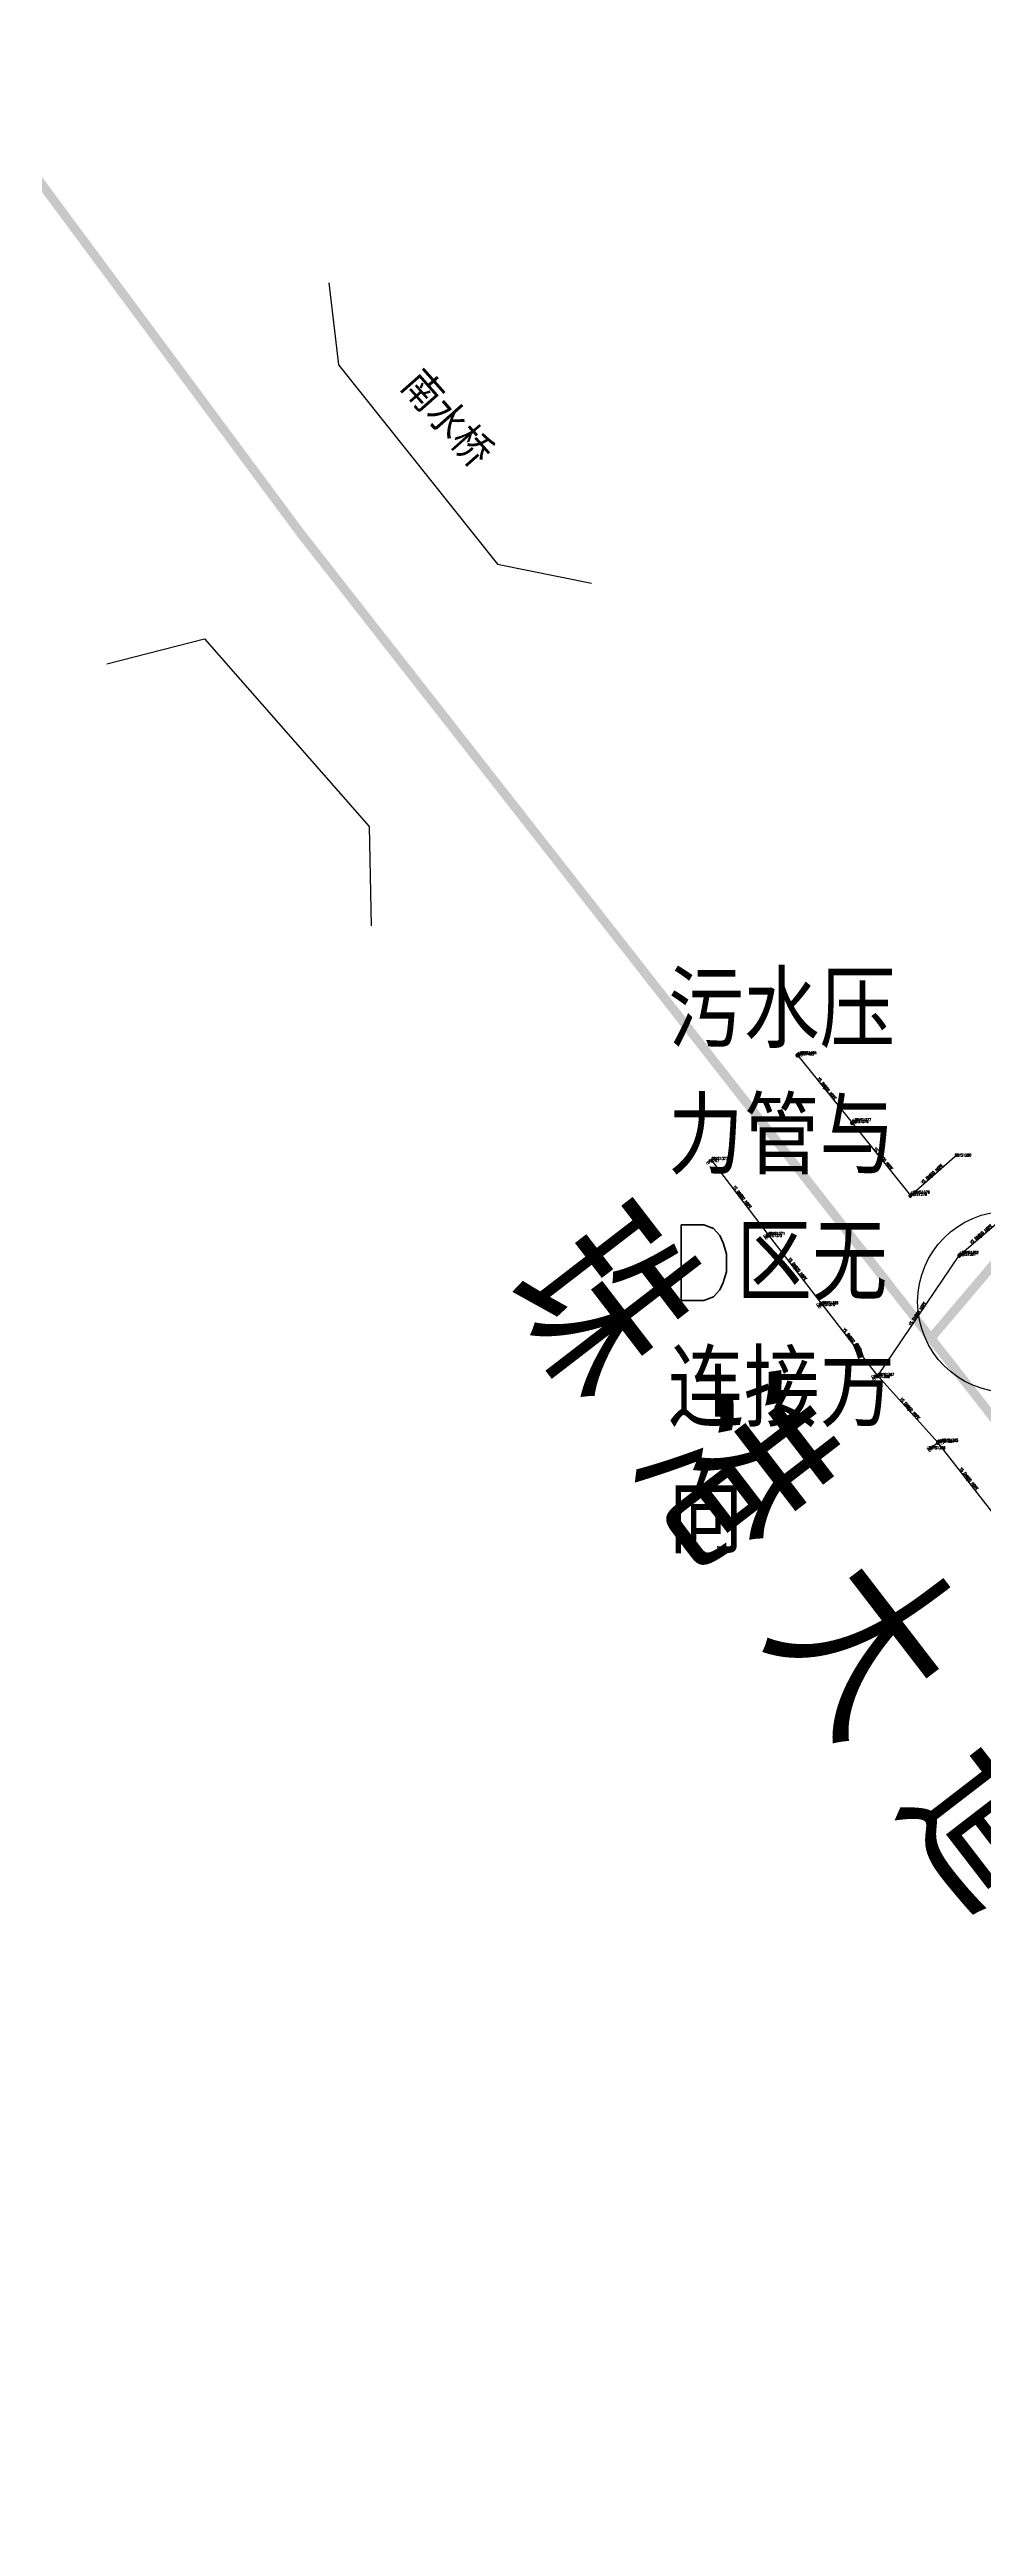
# Model space of a CAD drawing. Extents: x 78813 to 99477, y 2421021 to 2448125.
# Drawn here: x 81722 to 82031, y 2434216 to 2435037 of the extents above; entities that cross this region are included whole.
import ezdxf
from ezdxf.enums import TextEntityAlignment as Align

# ---------------------------------------------------------------- set-up
doc = ezdxf.new("R2010")
doc.units = 0
doc.set_wipeout_variables(frame=1)
doc.layers.get('0').update_dxf_attribs({"linetype": 'CONTINUOUS'})
for name, color, linetype in [('DX_YS', 42, 'CONTINUOUS'), ('道路', 5, 'CONTINUOUS'), ('遗留问题', 7, 'CONTINUOUS')]:
    doc.layers.add(name, color=color, linetype=linetype)
for name, color, linetype, true_color in [('WS断线', 7, 'CONTINUOUS', 0xcc9900), ('YSANNEXE', 7, 'CONTINUOUS', 0xcc9900), ('YSLINE', 7, 'CONTINUOUS', 0xcc9900)]:
    doc.layers.add(name, color=color, linetype=linetype, true_color=true_color)
doc.layers.add('道路名称', color=7, linetype='CONTINUOUS', lineweight=0)
doc.styles.add('CcNameZT', font='txt.SHX', dxfattribs={"width": 0.8, "bigfont": 'HZTXT.SHX'})
doc.styles.get("Standard").update_dxf_attribs({"font": 'txt.shx', "bigfont": 'hztxt.shx'})
doc.styles.add('宋体0.7', font='', dxfattribs={"width": 0.7})
doc.styles.add('黑体', font='')
doc.styles.get('宋体0.7').set_extended_font_data('SimSun')
doc.styles.get('黑体').set_extended_font_data('SimHei')

# ---------------------------------------------------------------- blocks, each defined once
blk = doc.blocks.new('PS雨水井')
blk.add_lwpolyline([(1, 0), (1, 0.1), (1, 0.1), (1, 0.2), (1, 0.3), (0.9, 0.3), (0.9, 0.4), (0.9, 0.5), (0.8, 0.5), (0.8, 0.6), (0.8, 0.6), (0.7, 0.7), (0.7, 0.7), (0.6, 0.8), (0.6, 0.8), (0.5, 0.9), (0.4, 0.9), (0.4, 0.9), (0.3, 1), (0.2, 1), (0.2, 1), (0.1, 1), (0, 1), (0, 1), (-0.1, 1), (-0.2, 1), (-0.2, 1), (-0.3, 1), (-0.4, 0.9), (-0.4, 0.9), (-0.5, 0.9), (-0.6, 0.8), (-0.6, 0.8), (-0.7, 0.7), (-0.7, 0.7), (-0.8, 0.6), (-0.8, 0.6), (-0.8, 0.5), (-0.9, 0.5), (-0.9, 0.4), (-0.9, 0.3), (-1, 0.3), (-1, 0.2), (-1, 0.1), (-1, 0.1), (-1, 0), (-1, -0.1), (-1, -0.1), (-1, -0.2), (-1, -0.3), (-0.9, -0.3), (-0.9, -0.4), (-0.9, -0.5), (-0.8, -0.5), (-0.8, -0.6), (-0.8, -0.6), (-0.7, -0.7), (-0.7, -0.7), (-0.6, -0.8), (-0.6, -0.8), (-0.5, -0.9), (-0.4, -0.9), (-0.4, -0.9), (-0.3, -1), (-0.2, -1), (-0.2, -1), (-0.1, -1), (0, -1), (0, -1), (0.1, -1), (0.2, -1), (0.2, -1), (0.3, -1), (0.4, -0.9), (0.4, -0.9), (0.5, -0.9), (0.6, -0.8), (0.6, -0.8), (0.7, -0.7), (0.7, -0.7), (0.8, -0.6), (0.8, -0.6), (0.8, -0.5), (0.9, -0.5), (0.9, -0.4), (0.9, -0.3), (1, -0.3), (1, -0.2), (1, -0.1), (1, 0)], close=True)
blk.add_wipeout([(1, 0), (1, 0.1), (1, 0.1), (1, 0.2), (1, 0.3), (0.9, 0.3), (0.9, 0.4), (0.9, 0.5), (0.8, 0.5), (0.8, 0.6), (0.8, 0.6), (0.7, 0.7), (0.7, 0.7), (0.6, 0.8), (0.6, 0.8), (0.5, 0.9), (0.4, 0.9), (0.4, 0.9), (0.3, 1), (0.2, 1), (0.2, 1), (0.1, 1), (0, 1), (0, 1), (-0.1, 1), (-0.2, 1), (-0.2, 1), (-0.3, 1), (-0.4, 0.9), (-0.4, 0.9), (-0.5, 0.9), (-0.6, 0.8), (-0.6, 0.8), (-0.7, 0.7), (-0.7, 0.7), (-0.8, 0.6), (-0.8, 0.6), (-0.8, 0.5), (-0.9, 0.5), (-0.9, 0.4), (-0.9, 0.3), (-1, 0.3), (-1, 0.2), (-1, 0.1), (-1, 0.1), (-1, 0), (-1, -0.1), (-1, -0.1), (-1, -0.2), (-1, -0.3), (-0.9, -0.3), (-0.9, -0.4), (-0.9, -0.5), (-0.8, -0.5), (-0.8, -0.6), (-0.8, -0.6), (-0.7, -0.7), (-0.7, -0.7), (-0.6, -0.8), (-0.6, -0.8), (-0.5, -0.9), (-0.4, -0.9), (-0.4, -0.9), (-0.3, -1), (-0.2, -1), (-0.2, -1), (-0.1, -1), (0, -1), (0, -1), (0.1, -1), (0.2, -1), (0.2, -1), (0.3, -1), (0.4, -0.9), (0.4, -0.9), (0.5, -0.9), (0.6, -0.8), (0.6, -0.8), (0.7, -0.7), (0.7, -0.7), (0.8, -0.6), (0.8, -0.6), (0.8, -0.5), (0.9, -0.5), (0.9, -0.4), (0.9, -0.3), (1, -0.3), (1, -0.2), (1, -0.1)])
for p, q in [((-1, 0), (0, 0)), ((-0.9, 0.5), (0, 0.5)), ((0, 1), (0, 0)), ((0, 0.5), (0.9, 0.5)), ((0, 0), (0, -1)), ((0, 0), (1, 0)), ((-0.9, -0.5), (0, -0.5)), ((0, -0.5), (0.9, -0.5))]:
    blk.add_line(p, q)
blk = doc.blocks.new('PS管线点')
blk.add_wipeout([(0.5, 0), (0.5, 0), (0.5, 0.1), (0.5, 0.1), (0.5, 0.1), (0.5, 0.2), (0.5, 0.2), (0.4, 0.2), (0.4, 0.3), (0.4, 0.3), (0.4, 0.3), (0.4, 0.3), (0.3, 0.4), (0.3, 0.4), (0.3, 0.4), (0.2, 0.4), (0.2, 0.4), (0.2, 0.5), (0.2, 0.5), (0.1, 0.5), (0.1, 0.5), (0.1, 0.5), (0, 0.5), (0, 0.5), (-0.1, 0.5), (-0.1, 0.5), (-0.1, 0.5), (-0.2, 0.5), (-0.2, 0.5), (-0.2, 0.4), (-0.3, 0.4), (-0.3, 0.4), (-0.3, 0.4), (-0.3, 0.4), (-0.4, 0.3), (-0.4, 0.3), (-0.4, 0.3), (-0.4, 0.3), (-0.4, 0.2), (-0.5, 0.2), (-0.5, 0.2), (-0.5, 0.1), (-0.5, 0.1), (-0.5, 0.1), (-0.5, 0), (-0.5, 0), (-0.5, 0), (-0.5, -0.1), (-0.5, -0.1), (-0.5, -0.1), (-0.5, -0.2), (-0.5, -0.2), (-0.4, -0.2), (-0.4, -0.3), (-0.4, -0.3), (-0.4, -0.3), (-0.4, -0.3), (-0.3, -0.4), (-0.3, -0.4), (-0.3, -0.4), (-0.3, -0.4), (-0.2, -0.4), (-0.2, -0.5), (-0.2, -0.5), (-0.1, -0.5), (-0.1, -0.5), (-0.1, -0.5), (0, -0.5), (0, -0.5), (0.1, -0.5), (0.1, -0.5), (0.1, -0.5), (0.2, -0.5), (0.2, -0.5), (0.2, -0.4), (0.2, -0.4), (0.3, -0.4), (0.3, -0.4), (0.3, -0.4), (0.4, -0.3), (0.4, -0.3), (0.4, -0.3), (0.4, -0.3), (0.4, -0.2), (0.5, -0.2), (0.5, -0.2), (0.5, -0.1), (0.5, -0.1), (0.5, -0.1)])
blk.add_lwpolyline([(0.5, 0), (0.5, 0), (0.5, 0.1), (0.5, 0.1), (0.5, 0.1), (0.5, 0.2), (0.5, 0.2), (0.4, 0.2), (0.4, 0.3), (0.4, 0.3), (0.4, 0.3), (0.4, 0.3), (0.3, 0.4), (0.3, 0.4), (0.3, 0.4), (0.2, 0.4), (0.2, 0.4), (0.2, 0.5), (0.2, 0.5), (0.1, 0.5), (0.1, 0.5), (0.1, 0.5), (0, 0.5), (0, 0.5), (-0.1, 0.5), (-0.1, 0.5), (-0.1, 0.5), (-0.2, 0.5), (-0.2, 0.5), (-0.2, 0.4), (-0.3, 0.4), (-0.3, 0.4), (-0.3, 0.4), (-0.3, 0.4), (-0.4, 0.3), (-0.4, 0.3), (-0.4, 0.3), (-0.4, 0.3), (-0.4, 0.2), (-0.5, 0.2), (-0.5, 0.2), (-0.5, 0.1), (-0.5, 0.1), (-0.5, 0.1), (-0.5, 0), (-0.5, 0), (-0.5, 0), (-0.5, -0.1), (-0.5, -0.1), (-0.5, -0.1), (-0.5, -0.2), (-0.5, -0.2), (-0.4, -0.2), (-0.4, -0.3), (-0.4, -0.3), (-0.4, -0.3), (-0.4, -0.3), (-0.3, -0.4), (-0.3, -0.4), (-0.3, -0.4), (-0.3, -0.4), (-0.2, -0.4), (-0.2, -0.5), (-0.2, -0.5), (-0.1, -0.5), (-0.1, -0.5), (-0.1, -0.5), (0, -0.5), (0, -0.5), (0.1, -0.5), (0.1, -0.5), (0.1, -0.5), (0.2, -0.5), (0.2, -0.5), (0.2, -0.4), (0.2, -0.4), (0.3, -0.4), (0.3, -0.4), (0.3, -0.4), (0.4, -0.3), (0.4, -0.3), (0.4, -0.3), (0.4, -0.3), (0.4, -0.2), (0.5, -0.2), (0.5, -0.2), (0.5, -0.1), (0.5, -0.1), (0.5, -0.1), (0.5, 0)], close=True)
blk = doc.blocks.new('PS出水口')
for points in [[(0, 0), (2, 0)], [(1.1, -0.9), (2, 0), (1.1, 0.9)]]:
    blk.add_lwpolyline(points)
blk = doc.blocks.new('PS雨篦')
blk.add_lwpolyline([(-1.5, 0.5), (0, 0.5), (1.5, 0.5), (1.5, -0.5), (0, -0.5), (-1.5, -0.5)], close=True)
blk.add_wipeout([(-1.5, 0.5), (0, 0.5), (1.5, 0.5), (1.5, -0.5), (0, -0.5), (-1.5, -0.5)])
for p, q in [((-0.5, -0.5), (-0.5, 0.5)), ((0.5, -0.5), (0.5, 0.5))]:
    blk.add_line(p, q)
blk = doc.blocks.new('测量点')
h = blk.add_hatch(color=256)
edge = h.paths.add_edge_path()
edge.add_arc((0, 0), 0.5, 0, 360)
blk.add_circle((0, 0), 0.5)
blk = doc.blocks.new('LX')
for p, q in [((-0.866, 0.5), (0, 0)), ((0, 0), (-0.866, -0.5))]:
    blk.add_line(p, q)

msp = doc.modelspace()

# ---------------------------------------------------------------- linework, layer by layer
at = {"color": 1, "linetype": 'Continuous', "flags": 128}
for points in [[(81814.47, 2434959.26), (81817.65, 2434931.98), (81870.36, 2434865.99), (81901.49, 2434859.64)], [(81740.79, 2434833), (81773.18, 2434841.24), (81827.81, 2434779.06), (81828.44, 2434746.07)]]:
    msp.add_lwpolyline(points, dxfattribs=at)
at = {"layer": 'YSLINE'}
for p, q in [((81970.75, 2434703.63), (81969.79, 2434703.21)), ((81969.79, 2434703.21), (81987.88, 2434680.83)), ((81988.83, 2434681.39), (81987.88, 2434680.83)), ((81987.88, 2434680.83), (82007.25, 2434656.73)), ((81940.37, 2434667.79), (81941.32, 2434668.52)), ((81960.23, 2434643.7), (81941.32, 2434668.52)), ((82007.25, 2434656.73), (82021.96, 2434669.69)), ((82008.27, 2434657.4), (82007.25, 2434656.73)), ((82023.46, 2434636.86), (82038.21, 2434649.58)), ((81959.33, 2434643.01), (81960.23, 2434643.7)), ((81977.95, 2434620.77), (81960.23, 2434643.7)), ((81996.45, 2434596.96), (82023.46, 2434636.86)), ((82024.43, 2434637.46), (82023.46, 2434636.86)), ((81976.83, 2434620.19), (81977.95, 2434620.77)), ((81996.45, 2434596.96), (81977.95, 2434620.77)), ((81995, 2434596.35), (81996.45, 2434596.96)), ((82016.34, 2434574.9), (81996.45, 2434596.96)), ((82013.4, 2434572.72), (82016.34, 2434574.9)), ((82017.67, 2434575.16), (82016.34, 2434574.9)), ((82035.5, 2434550.54), (82016.34, 2434574.9))]:
    msp.add_line(p, q, dxfattribs=at)

# ---------------------------------------------------------------- block references
at = {"layer": 'DX_YS', "xscale": 0.4999999998468121, "yscale": 0.5, "zscale": 0.5, "rotation": 41.38138680386249}
msp.add_blockref('PS出水口', (82021.96, 2434669.69, 1.61), dxfattribs=at)
at = {"layer": 'YSANNEXE'}
for p, xscale, yscale, zscale, rotation in [((81978.83, 2434692.02), 0.500000000170287, 0.5, 0.5, 308.8242515605929), ((81997.56, 2434668.78), 0.500000000170287, 0.5, 0.5, 308.8242515605929), ((81950.77, 2434656.11), 0.5000000000477121, 0.5, 0.5, 307.1966274452831), ((82014.61, 2434663.21), 0.4999999998787904, 0.5, 0.5, 41.25296123318996), ((82030.83, 2434643.22), 0.4999999999234024, 0.5, 0.5, 40.68000344484277), ((81969.09, 2434632.24), 0.4999999999925208, 0.5, 0.5, 307.7695852440747), ((82009.95, 2434616.91), 0.499999999838152, 0.5, 0.5, 56.14986391030968), ((81987.2, 2434608.87), 0.4999999999925208, 0.5, 0.5, 307.7695852440747), ((82006.39, 2434585.93), 0.5000000001075615, 0.5, 0.5, 131.780292868972), ((82025.92, 2434562.72), 0.5000000000000124, 0.5000000000000124, 0.5000000000000124, 128.3425461086518)]:
    msp.add_blockref('LX', p, dxfattribs=dict(at, xscale=xscale, yscale=yscale, zscale=zscale, rotation=rotation))

# ---------------------------------------------------------------- texts
at = {"color": 1, "ltscale": 100, "style": '黑体', "width": 0.9}
msp.add_text('南水桥', height=10, rotation=311.51204, dxfattribs=at).set_placement((81841.67, 2434928.28), align=Align.MIDDLE_LEFT)
at = {"layer": 'DX_YS', "style": 'CcNameZT', "width": 0.8}
for s, rotation, p in [(' YS DN600 HDPE', 308.9562, (81979.02, 2434692.18, 3.09)), (' YS DN600 HDPE', 308.79898, (81997.76, 2434668.94, 2.47)), (' YS DN600 HDPE', 307.30847, (81950.97, 2434656.26, 2.28)), (' YS DN600 HDPE', 307.6884, (81969.29, 2434632.39, 2.26)), (' YS DN800 HDPE', 55.89601, (82009.75, 2434617.05, 1.14)), (' YS DN600 HDPE', 307.84981, (81987.39, 2434609.02, 1.79)), (' YS DN600 HDPE', 312.03869, (82006.58, 2434586.1, 1.37)), (' YS DN600 HDPE', 308.18754, (82026.11, 2434562.88, 1.28))]:
    msp.add_text(s, height=0.9, rotation=rotation, dxfattribs=at).set_placement(p, align=Align.CENTER)
at = {"layer": 'DX_YS', "width": 0.8}
msp.add_text('28YS1380', height=0.9, dxfattribs=at).set_placement((82021.96, 2434669.69, 1.61))

# ---------------------------------------------------------------- next in the draw order: block references
at = {"layer": 'DX_YS', "xscale": 0.5, "yscale": 0.5, "zscale": 0.5}
for name, p in [('PS雨水井', (81969.79, 2434703.21, 3.09)), ('PS雨水井', (81987.88, 2434680.83, 2.47)), ('PS管线点', (81941.32, 2434668.52, 2.94)), ('PS雨水井', (82007.25, 2434656.73, 1.76)), ('PS雨水井', (81960.23, 2434643.7, 2.28)), ('PS雨水井', (82023.46, 2434636.86, 1.18)), ('PS雨水井', (81977.95, 2434620.77, 1.84)), ('PS雨水井', (81996.45, 2434596.96, 1.31)), ('PS雨水井', (82016.34, 2434574.9, 1.37))]:
    msp.add_blockref(name, p, dxfattribs=at)

# ---------------------------------------------------------------- next in the draw order: block references
at = {"layer": 'DX_YS', "yscale": 0.5, "zscale": 0.5}
for p, xscale, rotation in [((81970.75, 2434703.63, 3.77), 0.5000000000452864, 113.9624889872765), ((81988.83, 2434681.39, 3.27), 0.4999999999974983, 120.1777084638509), ((82008.27, 2434657.4, 2.71), 0.4999999998904122, 123.3520432685237), ((81959.33, 2434643.01, 2.93), 0.5000000001275956, 307.4454615325431), ((82024.43, 2434637.46, 2.32), 0.5000000001155126, 122.0053831981851), ((81976.83, 2434620.19, 2.56), 0.5000000000947192, 297.2381283408682), ((81995, 2434596.35, 1.96), 0.5000000001832329, 292.920457838816), ((82017.67, 2434575.16, 2.32), 0.499999999994885, 100.9380481876878)]:
    msp.add_blockref('PS雨篦', p, dxfattribs=dict(at, xscale=xscale, rotation=rotation))
at = {"layer": 'DX_YS', "xscale": 0.5, "yscale": 0.5, "zscale": 0.5}
msp.add_blockref('测量点', (81940.37, 2434667.79, 3.53), dxfattribs=at)

# ---------------------------------------------------------------- next in the draw order: linework, layer by layer
at = {"layer": 'WS断线'}
msp.add_circle((82039.63, 2434621.54), 30, dxfattribs=at)
at = {"layer": '道路', "const_width": 3, "flags": 128}
msp.add_lwpolyline([(83569.71, 2436466.25), (82170.88, 2434794.42), (82013.3, 2434608.56)], dxfattribs=at)

# ---------------------------------------------------------------- next in the draw order: block references
at = {"layer": 'DX_YS', "yscale": 0.5, "zscale": 0.5}
for p, xscale, rotation in [((81940.37, 2434667.79, 3.53), 0.499999999857888, 40.16648119226884), ((82013.4, 2434572.72, 2.65), 0.4999999999817059, 306.5945145119849)]:
    msp.add_blockref('PS雨篦', p, dxfattribs=dict(at, xscale=xscale, rotation=rotation))

# ---------------------------------------------------------------- next in the draw order: texts
at = {"layer": 'DX_YS', "width": 0.8}
for s, p in [('28YS1483', (81969.79, 2434703.21, 3.09)), ('28YS1484', (81970.75, 2434703.63, 3.77)), ('28YS1376', (81987.88, 2434680.83, 2.47)), ('28YS1377', (81988.83, 2434681.39, 3.27)), ('28YS1378', (82007.25, 2434656.73, 1.76)), ('28YS1379', (82008.27, 2434657.4, 2.71)), ('28YS1372', (81959.33, 2434643.01, 2.93)), ('28YS1371', (81960.23, 2434643.7, 2.28)), ('28YS1381', (82023.46, 2434636.86, 1.18)), ('28YS1382', (82024.43, 2434637.46, 2.32)), ('28YS1370', (81976.83, 2434620.19, 2.56)), ('28YS1369', (81977.95, 2434620.77, 1.84)), ('28YS1368', (81995, 2434596.35, 1.96)), ('28YS1367', (81996.45, 2434596.96, 1.31))]:
    msp.add_text(s, height=0.9, dxfattribs=at).set_placement(p)
at = {"layer": 'DX_YS', "style": 'CcNameZT', "width": 0.8}
for s, rotation, p in [(' YS DN600 HDPE', 41.38139, (82014.44, 2434663.4, 1.76)), (' YS DN800 HDPE', 40.77044, (82030.67, 2434643.41, 1.18))]:
    msp.add_text(s, height=0.9, rotation=rotation, dxfattribs=at).set_placement(p, align=Align.CENTER)

# ---------------------------------------------------------------- next in the draw order: linework, layer by layer
at = {"layer": '道路', "const_width": 3, "flags": 128}
msp.add_lwpolyline([(83418.46, 2432865.07), (83298.22, 2432987.89), (83193.75, 2433115.45), (83007.9, 2433350.9), (82836.11, 2433568.8), (82427.99, 2434081.07), (81804.77, 2434876.6), (81332.49, 2435513.34)], dxfattribs=at)

# ---------------------------------------------------------------- next in the draw order: block references
at = {"layer": 'YSANNEXE', "xscale": 0.4999999998630701, "yscale": 0.5, "zscale": 0.5, "rotation": 36.66929886726163}
msp.add_blockref('LX', (82014.87, 2434573.81), dxfattribs=at)

# ---------------------------------------------------------------- next in the draw order: texts
at = {"layer": 'DX_YS', "width": 0.8}
for s, p in [('12747', (81940.37, 2434667.79, 3.53)), ('28YS1373', (81941.32, 2434668.52, 2.94)), ('28YS1364', (82016.34, 2434574.9, 1.37)), ('28YS1365', (82017.67, 2434575.16, 2.32)), ('28YS1366', (82013.4, 2434572.72, 2.65))]:
    msp.add_text(s, height=0.9, dxfattribs=at).set_placement(p)
at = {"layer": '道路名称', "style": '宋体0.7', "width": 0.7}
msp.add_text('珠 港 大 道', height=50, rotation=307.59616, dxfattribs=at).set_placement((81972.81, 2434537.87), align=Align.MIDDLE)
at = {"layer": '遗留问题', "insert": (81926.89, 2434730.74), "char_height": 25.1078, "width": 95.6946, "attachment_point": 1}
msp.add_mtext('污水压力管与D区无连接方向', dxfattribs=at)

doc.saveas('drawing.dxf')
